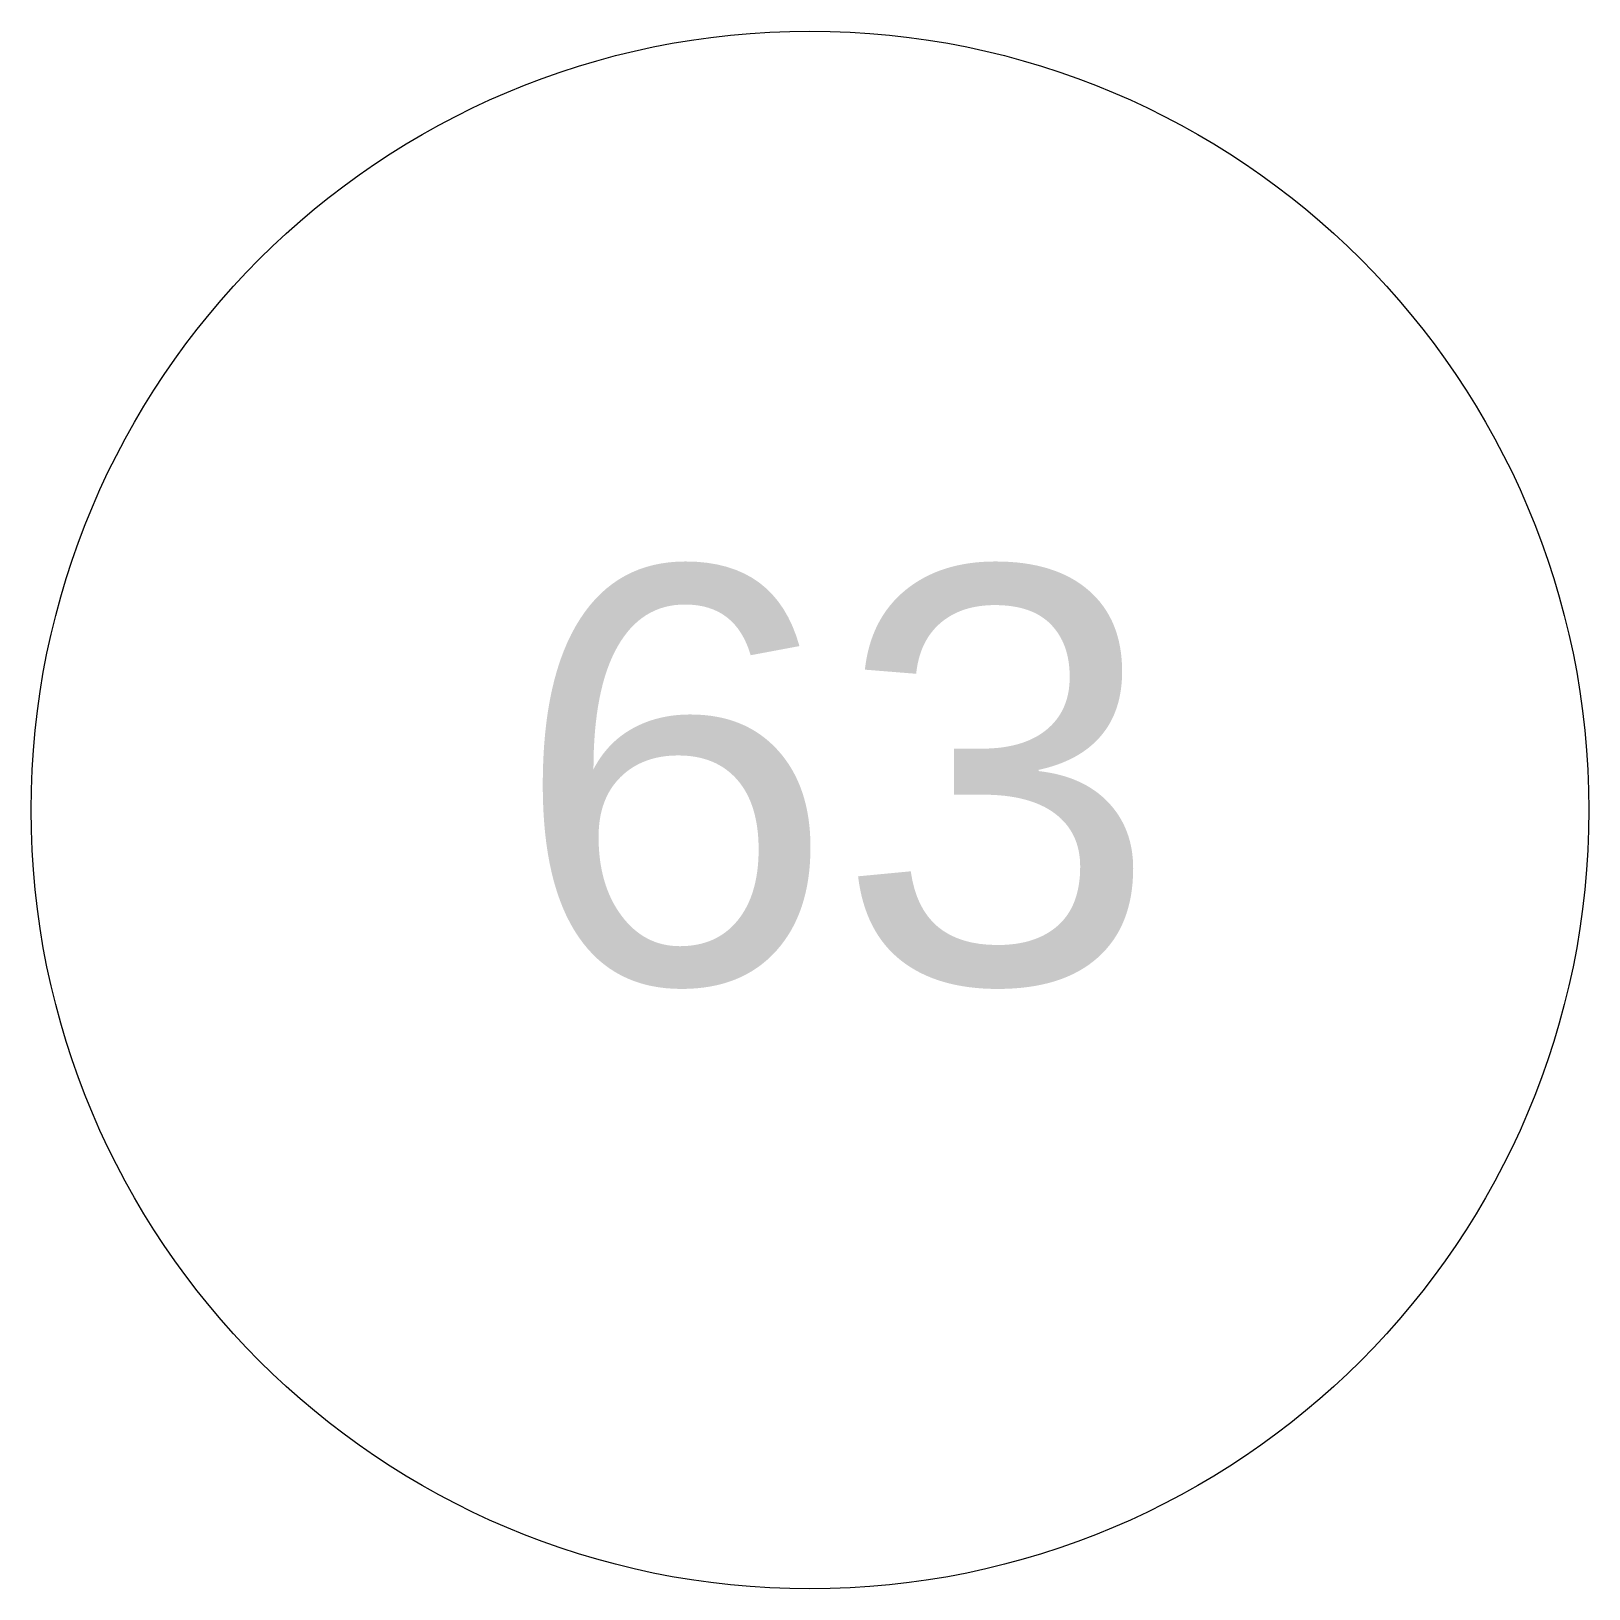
# Model space of a CAD drawing. Header units: inches. Extents: x 179.67 to 187.17, y 141.37 to 148.87.
import ezdxf

# ---------------------------------------------------------------- set-up
doc = ezdxf.new("R2010")
doc.units = ezdxf.units.IN
doc.header["$MEASUREMENT"] = 0
doc.layers.add('A201-Floorplan-2nd-floor', color=7, linetype='Continuous', lineweight=9)
doc.styles.get("Standard").update_dxf_attribs({"font": 'Arial.ttf', "height": 2})

msp = doc.modelspace()

# ---------------------------------------------------------------- linework, layer by layer
at = {"layer": 'A201-Floorplan-2nd-floor'}
msp.add_circle((183.4157, 145.1175), 3.75, dxfattribs=at)

# ---------------------------------------------------------------- texts
at = {"layer": 'A201-Floorplan-2nd-floor', "lineweight": 5, "insert": (181.9871, 146.2843), "char_height": 2, "width": 3.32735, "attachment_point": 1}
msp.add_mtext('63', dxfattribs=at)

doc.saveas('drawing.dxf')
